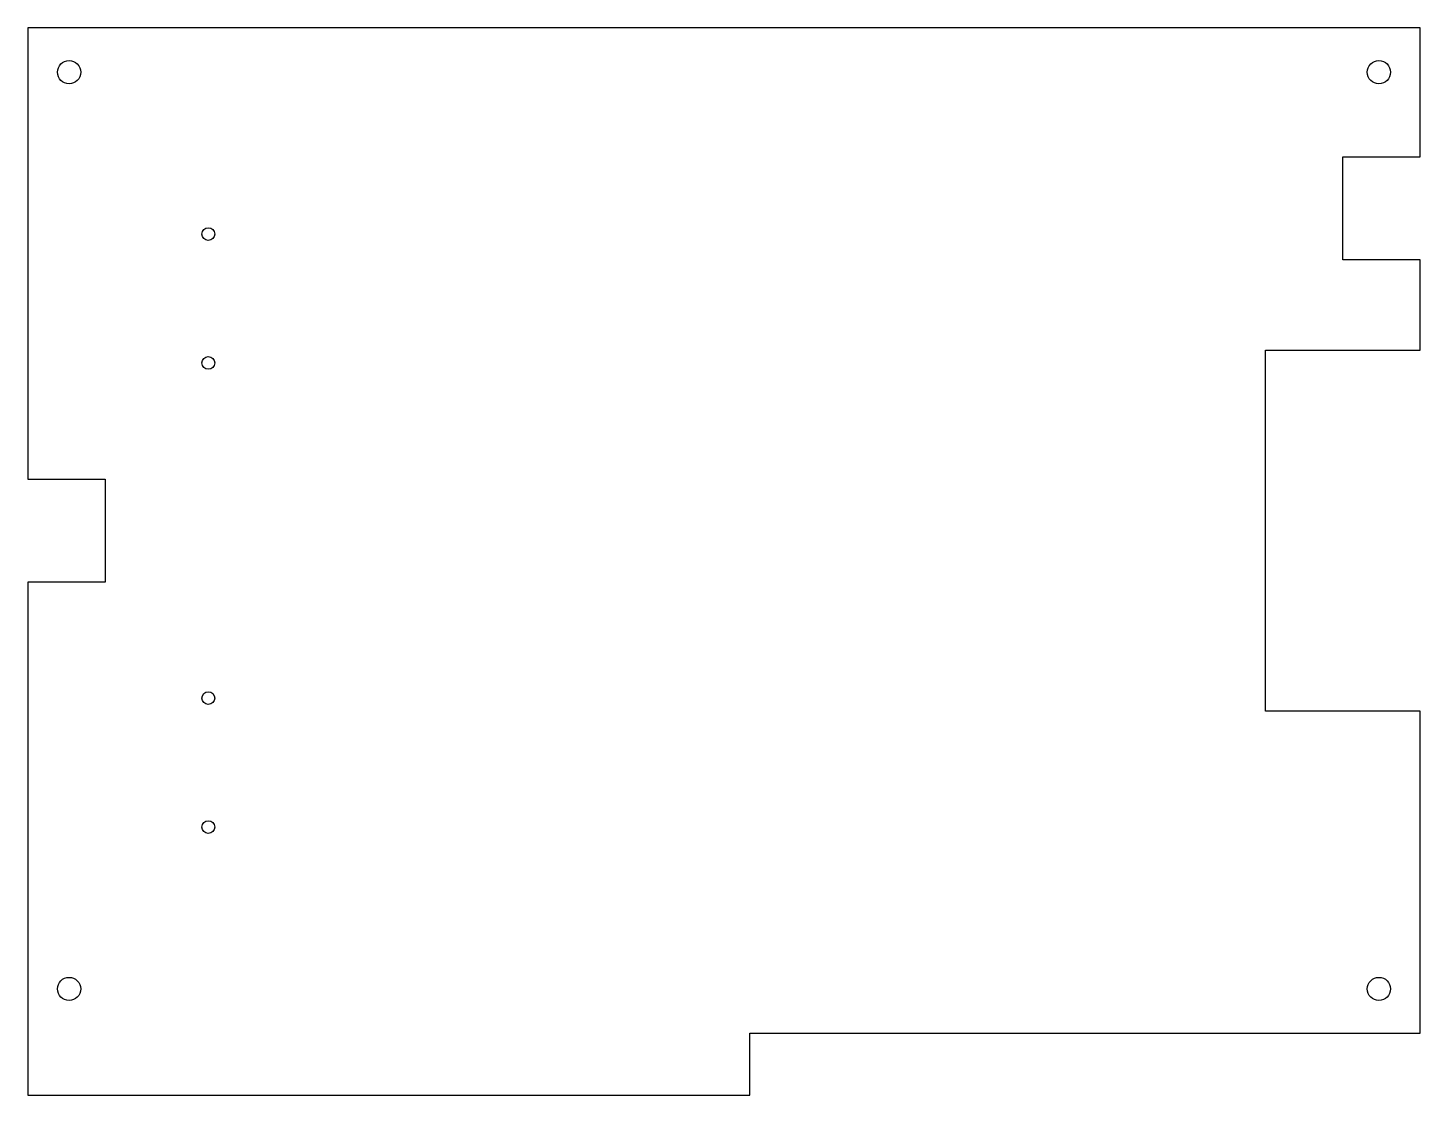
# Model space of a CAD drawing. Header units: millimetres. Extents: x -135 to 135, y -110 to 98.
import ezdxf

# ---------------------------------------------------------------- set-up
doc = ezdxf.new("R2010")
doc.units = ezdxf.units.MM

msp = doc.modelspace()

# ---------------------------------------------------------------- linework, layer by layer
msp.add_lwpolyline([(135, 52.5), (120, 52.5), (120, 72.5), (135, 72.5), (135, 97.5), (-135, 97.5), (-135, 10), (-120, 10), (-120, -10), (-135, -10), (-135, -109.5), (5, -109.5), (5, -97.5), (135, -97.5), (135, -35), (105, -35), (105, 35), (135, 35)], close=True)
for centre, radius in [((-127, 88.9), 2.25), ((127, 88.9), 2.25), ((-100, 57.5), 1.23), ((-100, 32.5), 1.23), ((-100, -32.5), 1.23), ((-100, -57.5), 1.23), ((-127, -88.9), 2.25), ((127, -88.9), 2.25)]:
    msp.add_circle(centre, radius)

doc.saveas('drawing.dxf')
